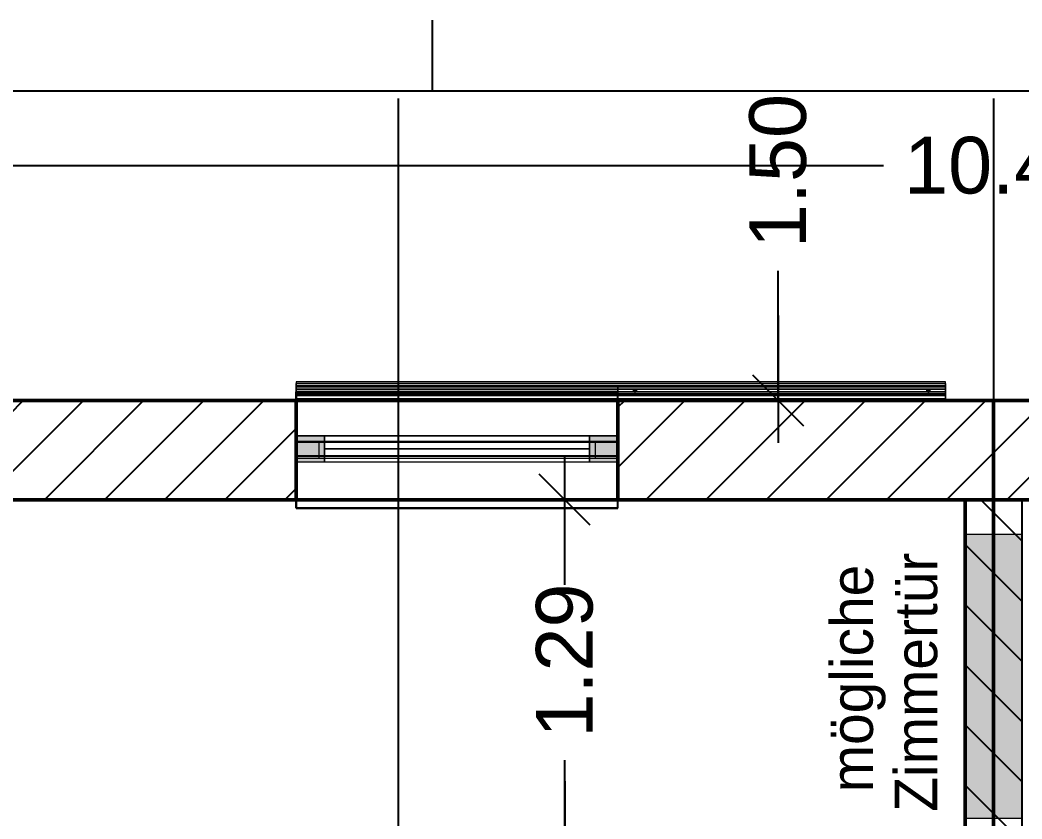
# Model space of a CAD drawing. Extents: x 0 to 756, y -25 to 420.
# Drawn here: x 184.9 to 255.6, y 363.7 to 420 of the extents above; entities that cross this region are included whole.
import ezdxf
from ezdxf.lldxf.tags import DXFTag

# ---------------------------------------------------------------- set-up
doc = ezdxf.new("R2010")
doc.units = 0
doc.layers.get('0').update_dxf_attribs({"lineweight": 25})
doc.layers.get('DEFPOINTS').update_dxf_attribs({"lineweight": 25})
for name, color, linetype, lineweight in [('A_Aussenwand', 7, 'Continuous', 25), ('A_Fenster', 7, 'Continuous', 25), ('A_Innenwand', 7, 'Continuous', 25), ('Allgemein01', 7, 'Continuous', 13), ('Allgemein03', 7, 'Continuous', 25), ('Fenster', 7, 'Continuous', 13), ('Fensterbank', 7, 'Continuous', 13), ('Standard', 7, 'Continuous', 25), ('Text Allgemein', 7, 'Continuous', 13), ('Verschattung', 7, 'Continuous', 13), ('Wand Holz nicht tragend', 7, 'Continuous', 13), ('Wand Holz tragend', 7, 'Continuous', 13), ('X_Planrahmen', 7, 'Continuous', 25)]:
    doc.layers.add(name, color=color, linetype=linetype, lineweight=lineweight)
doc.layers.add('A_Dach', color=1, linetype='Continuous', lineweight=25, true_color=0xff0000)
doc.styles.get("Standard").update_dxf_attribs({"font": 'arial.ttf'})
tags = doc.linetypes.add('fein_strichliert', pattern=[4, 1, -2, 1]).pattern_tags.tags
tags[8:9] = [DXFTag(74, 4), DXFTag(75, 0), DXFTag(340, '0'), DXFTag(46, 0.0), DXFTag(50, 0.0), DXFTag(44, 0.0), DXFTag(45, 0.0)]
tags[6:7] = [DXFTag(74, 4), DXFTag(75, 0), DXFTag(340, '0'), DXFTag(46, 0.0), DXFTag(50, 0.0), DXFTag(44, 0.0), DXFTag(45, 0.0)]
tags[4:5] = [DXFTag(74, 4), DXFTag(75, 0), DXFTag(340, '0'), DXFTag(46, 0.0), DXFTag(50, 0.0), DXFTag(44, 0.0), DXFTag(45, 0.0)]
tags = doc.linetypes.add('VERDECKT2_S2', pattern=[0.27, 0.2, -0.07]).pattern_tags.tags
tags[6:7] = [DXFTag(74, 4), DXFTag(75, 0), DXFTag(340, '0'), DXFTag(46, 1.0), DXFTag(50, 0.0), DXFTag(44, 0.0), DXFTag(45, 0.0)]
tags[4:5] = [DXFTag(74, 4), DXFTag(75, 0), DXFTag(340, '0'), DXFTag(46, 1.0), DXFTag(50, 0.0), DXFTag(44, 0.0), DXFTag(45, 0.0)]

# ---------------------------------------------------------------- blocks, each defined once
blk = doc.blocks.new('Blockreferenz-A01I5YQ6IE', base_point=(0, -25))
at = {"layer": 'X_Planrahmen', "color": 0, "linetype": 'ByBlock', "lineweight": -2, "ltscale": 0.25}
for p, q in [((214, 415), (214, 420)), ((20, 415), (589, 415))]:
    blk.add_line(p, q, dxfattribs=at)
blk = doc.blocks.new('Referenz-A01I5YQ8IE')
at = {"layer": 'Allgemein01', "color": 0, "linetype": 'VERDECKT2_S2', "lineweight": -2, "ltscale": 0.25}
for p, q in [((211.567, 414.475), (211.567, 5.763)), ((253.567, 414.475), (253.567, 5.763))]:
    blk.add_line(p, q, dxfattribs=at)
at = {"layer": 'Allgemein03', "color": 0, "lineweight": -2}
blk.add_line((253.567, 414.475), (253.567, 5.763), dxfattribs=at)
at = {"layer": 'Allgemein03', "color": 0, "lineweight": 13}
for p, q in [((149.567, 393.168), (357.567, 393.168)), ((150.567, 393.168), (356.567, 393.168))]:
    blk.add_line(p, q, dxfattribs=at)
at = {"layer": 'DEFPOINTS', "color": 0, "linetype": 'Continuous', "lineweight": -2, "ltscale": 0.25}
for p, q in [((204.367, 393.168), (204.367, 393.168)), ((204.367, 393.168), (204.367, 393.168)), ((227.067, 393.168), (227.067, 393.168)), ((227.067, 393.168), (227.067, 393.168)), ((238.362, 393.168), (238.362, 393.168)), ((253.567, 393.168), (253.567, 393.168)), ((251.567, 386.168), (251.567, 386.168)), ((251.567, 386.168), (251.567, 386.168)), ((251.567, 386.168), (251.567, 386.168)), ((251.567, 386.168), (251.567, 386.168)), ((251.567, 386.168), (251.567, 386.168))]:
    blk.add_line(p, q, dxfattribs=at)
at = {"layer": 'Fenster', "color": 0, "linetype": 'Continuous', "ltscale": 0.13}
for p, q in [((206.367, 390.668), (204.367, 390.668)), ((204.367, 390.668), (204.367, 388.828)), ((206.367, 390.668), (204.367, 390.668)), ((204.367, 390.668), (204.367, 388.828)), ((204.367, 390.668), (204.367, 390.668)), ((204.367, 390.668), (204.367, 388.828)), ((204.367, 390.668), (206.367, 390.668)), ((206.367, 388.828), (206.367, 390.668)), ((225.067, 390.668), (206.367, 390.668)), ((206.367, 390.668), (206.367, 388.828)), ((206.367, 388.828), (206.367, 390.668)), ((206.367, 390.668), (206.367, 388.828)), ((206.367, 390.668), (206.367, 390.668)), ((225.067, 390.668), (206.367, 390.668)), ((206.367, 390.668), (206.367, 388.828)), ((206.367, 390.668), (206.367, 390.668)), ((206.367, 390.668), (206.367, 388.828)), ((206.367, 390.668), (225.067, 390.668)), ((225.067, 390.668), (206.367, 390.668)), ((206.367, 390.668), (206.367, 388.828)), ((206.367, 390.668), (206.367, 390.668)), ((206.367, 390.668), (206.367, 388.828)), ((206.367, 390.668), (225.067, 390.668)), ((227.067, 390.668), (225.067, 390.668)), ((225.067, 390.668), (225.067, 388.828)), ((225.067, 388.828), (225.067, 390.668)), ((227.067, 390.668), (225.067, 390.668)), ((225.067, 390.668), (225.067, 388.828)), ((225.067, 390.668), (225.067, 390.668)), ((225.067, 390.668), (225.067, 388.828)), ((225.067, 390.668), (227.067, 390.668)), ((225.067, 388.828), (225.067, 390.668)), ((225.067, 390.668), (225.067, 388.828)), ((225.067, 390.668), (225.067, 390.668)), ((225.067, 388.828), (225.067, 390.668)), ((225.067, 390.668), (225.067, 388.828)), ((225.067, 390.668), (225.067, 390.668)), ((227.067, 388.828), (227.067, 390.668)), ((227.067, 388.828), (227.067, 390.668)), ((227.067, 390.668), (227.067, 388.828)), ((227.067, 390.668), (227.067, 390.668)), ((225.067, 389.748), (206.367, 389.748)), ((206.367, 389.748), (206.367, 389.748)), ((206.367, 389.748), (225.067, 389.748)), ((225.067, 389.748), (225.067, 389.748)), ((204.367, 388.828), (206.367, 388.828)), ((204.367, 388.828), (206.367, 388.828)), ((204.367, 388.828), (204.367, 388.828)), ((204.367, 388.828), (206.367, 388.828)), ((206.367, 388.828), (225.067, 388.828)), ((206.367, 388.828), (206.367, 388.828)), ((206.367, 388.828), (225.067, 388.828)), ((206.367, 388.828), (206.367, 388.828)), ((206.367, 388.828), (225.067, 388.828)), ((206.367, 388.828), (225.067, 388.828)), ((206.367, 388.828), (206.367, 388.828)), ((206.367, 388.828), (225.067, 388.828)), ((225.067, 388.828), (227.067, 388.828)), ((225.067, 388.828), (227.067, 388.828)), ((225.067, 388.828), (225.067, 388.828)), ((225.067, 388.828), (227.067, 388.828)), ((225.067, 388.828), (225.067, 388.828)), ((225.067, 388.828), (225.067, 388.828)), ((227.067, 388.828), (227.067, 388.828))]:
    blk.add_line(p, q, dxfattribs=at)
for points in [[(206.367, 388.828), (204.367, 388.828), (204.367, 390.668)], [(206.367, 388.828), (206.367, 390.668), (204.367, 390.668)], [(227.067, 388.828), (225.067, 388.828), (225.067, 390.668)], [(227.067, 388.828), (227.067, 390.668), (225.067, 390.668)], [(206.367, 388.828), (206.367, 388.828), (204.367, 388.828)], [(227.067, 388.828), (227.067, 388.828), (225.067, 388.828)]]:
    blk.add_solid(points, dxfattribs=at)
at = {"layer": 'Fensterbank', "color": 0, "lineweight": -2}
for p, q in [((227.067, 393.768), (204.367, 393.768)), ((204.367, 393.768), (204.367, 390.248)), ((204.367, 393.168), (204.367, 393.768)), ((204.367, 393.768), (227.067, 393.768)), ((204.367, 393.768), (204.367, 393.768)), ((227.067, 390.248), (227.067, 393.768)), ((227.067, 393.168), (227.067, 393.768)), ((227.067, 393.768), (227.067, 393.768)), ((227.067, 393.168), (204.367, 393.168)), ((204.367, 393.168), (204.367, 393.168)), ((204.367, 393.168), (227.067, 393.168)), ((204.367, 390.248), (204.367, 393.168)), ((227.067, 393.168), (227.067, 393.168)), ((227.067, 390.248), (227.067, 393.168)), ((204.367, 390.248), (227.067, 390.248)), ((204.367, 390.248), (204.367, 390.248)), ((204.367, 390.248), (227.067, 390.248)), ((227.067, 390.248), (227.067, 390.248)), ((227.067, 389.248), (204.367, 389.248)), ((204.367, 389.248), (204.367, 385.568)), ((227.067, 389.248), (204.367, 389.248)), ((204.367, 389.248), (204.367, 389.248)), ((204.367, 386.168), (204.367, 389.248)), ((227.067, 385.568), (227.067, 389.248)), ((227.067, 389.248), (227.067, 389.248)), ((227.067, 386.168), (227.067, 389.248)), ((227.067, 386.168), (204.367, 386.168)), ((204.367, 386.168), (204.367, 386.168)), ((204.367, 386.168), (227.067, 386.168)), ((204.367, 385.568), (204.367, 386.168)), ((227.067, 385.568), (227.067, 386.168)), ((227.067, 386.168), (227.067, 386.168)), ((204.367, 385.568), (227.067, 385.568)), ((227.067, 385.568), (204.367, 385.568)), ((204.367, 385.568), (204.367, 385.568)), ((227.067, 385.568), (227.067, 385.568))]:
    blk.add_line(p, q, dxfattribs=at)
at = {"layer": 'Fensterbank', "color": 0, "lineweight": 18}
for p, q in [((227.067, 393.168), (204.367, 393.168)), ((227.067, 386.168), (204.367, 386.168))]:
    blk.add_line(p, q, dxfattribs=at)
at = {"layer": 'Standard', "color": 0, "lineweight": -2}
for p, q in [((149.567, 409.733), (245.803, 409.733)), ((238.362, 393.168), (238.362, 402.314)), ((238.362, 399.168), (238.362, 390.168)), ((236.562, 394.968), (240.162, 391.368)), ((235.362, 393.168), (241.362, 393.168)), ((223.316, 380.168), (223.316, 389.168)), ((225.116, 384.368), (221.516, 387.968)), ((226.316, 386.168), (220.316, 386.168)), ((223.316, 380.992), (223.316, 386.168)), ((223.316, 360.324), (223.316, 367.792)), ((223.316, 366.324), (223.316, 357.324))]:
    blk.add_line(p, q, dxfattribs=at)
at = {"layer": 'Standard', "color": 0, "lineweight": 13}
for p, q in [((255.567, 383.718), (251.567, 383.718)), ((251.567, 383.718), (251.567, 363.718)), ((255.567, 363.718), (255.567, 383.718)), ((251.567, 363.718), (255.567, 363.718))]:
    blk.add_line(p, q, dxfattribs=at)
for points in [[(251.567, 363.718), (255.567, 363.718), (251.567, 383.718)], [(255.567, 363.718), (255.567, 383.718), (251.567, 383.718)]]:
    blk.add_solid(points, dxfattribs=at)
at = {"layer": 'Verschattung', "color": 0, "linetype": 'Continuous', "ltscale": 0.13}
for p, q in [((250.167, 394.488), (204.367, 394.488)), ((204.367, 394.488), (204.367, 393.288)), ((204.367, 394.488), (204.367, 394.488)), ((204.367, 394.488), (204.367, 394.488)), ((204.367, 394.488), (204.367, 394.488)), ((204.367, 394.488), (204.367, 394.368)), ((227.267, 394.488), (204.367, 394.488)), ((204.367, 393.168), (204.367, 394.368)), ((204.367, 394.368), (250.167, 394.368)), ((204.367, 394.368), (204.367, 394.368)), ((204.367, 394.368), (204.367, 394.368)), ((227.267, 394.368), (204.367, 394.368)), ((250.167, 394.488), (227.267, 394.488)), ((250.167, 394.368), (227.267, 394.368)), ((250.167, 393.288), (250.167, 394.488)), ((250.167, 394.368), (250.167, 394.488)), ((250.167, 394.488), (250.167, 394.488)), ((250.167, 394.488), (250.167, 394.488)), ((250.167, 394.488), (250.167, 394.488)), ((250.167, 394.368), (250.167, 393.168)), ((250.167, 394.368), (250.167, 394.368)), ((250.167, 394.368), (250.167, 394.368)), ((250.167, 394.208), (204.367, 394.208)), ((204.367, 394.208), (204.367, 393.528)), ((204.367, 394.208), (204.367, 393.968)), ((204.367, 394.208), (204.367, 394.208)), ((204.367, 394.208), (204.367, 394.208)), ((204.367, 394.208), (204.367, 394.208)), ((204.367, 394.208), (228.167, 394.208)), ((250.167, 394.108), (204.367, 394.108)), ((204.367, 394.108), (204.367, 393.968)), ((204.367, 394.108), (204.367, 394.108)), ((204.367, 394.108), (204.367, 393.628)), ((250.167, 394.108), (204.367, 394.108)), ((204.367, 393.968), (228.167, 393.968)), ((204.367, 393.968), (204.367, 393.968)), ((228.167, 393.968), (204.367, 393.968)), ((204.367, 393.768), (204.367, 393.628)), ((228.167, 393.768), (204.367, 393.768)), ((204.367, 393.768), (204.367, 393.528)), ((204.367, 393.768), (204.367, 393.768)), ((204.367, 393.768), (228.167, 393.768)), ((250.167, 394.168), (227.067, 394.168)), ((227.067, 394.168), (227.067, 393.568)), ((250.167, 394.168), (227.067, 394.168)), ((227.067, 394.168), (227.067, 393.568)), ((227.067, 394.168), (227.067, 394.168)), ((250.167, 394.168), (227.067, 394.168)), ((227.067, 393.568), (227.067, 394.168)), ((228.167, 394.208), (250.167, 394.208)), ((228.167, 393.868), (228.167, 393.968)), ((228.167, 393.968), (228.267, 393.968)), ((228.167, 393.968), (228.167, 393.768)), ((228.367, 393.968), (228.167, 393.968)), ((228.167, 393.968), (228.167, 393.968)), ((228.167, 393.968), (228.167, 393.968)), ((228.167, 393.768), (228.167, 393.868)), ((228.267, 393.768), (228.167, 393.768)), ((228.167, 393.768), (228.367, 393.768)), ((228.167, 393.768), (228.167, 393.768)), ((228.167, 393.768), (228.167, 393.768)), ((248.967, 393.968), (228.267, 393.968)), ((228.267, 393.968), (228.267, 393.568)), ((228.267, 393.968), (228.367, 393.968)), ((228.267, 393.968), (228.267, 393.968)), ((248.967, 393.968), (228.267, 393.968)), ((228.267, 393.968), (228.267, 393.568)), ((228.367, 393.768), (228.267, 393.768)), ((228.367, 393.968), (228.367, 393.868)), ((228.367, 393.768), (228.367, 393.968)), ((228.367, 393.968), (248.867, 393.968)), ((248.867, 393.968), (228.367, 393.968)), ((228.367, 393.968), (228.367, 393.968)), ((228.367, 393.968), (228.367, 393.968)), ((228.367, 393.868), (228.367, 393.768)), ((248.867, 393.768), (228.367, 393.768)), ((228.367, 393.768), (248.867, 393.768)), ((228.367, 393.768), (228.367, 393.768)), ((228.367, 393.768), (228.367, 393.768)), ((248.867, 393.868), (248.867, 393.968)), ((248.867, 393.968), (248.967, 393.968)), ((248.867, 393.968), (248.867, 393.768)), ((249.067, 393.968), (248.867, 393.968)), ((248.867, 393.968), (248.867, 393.968)), ((248.867, 393.968), (248.867, 393.968)), ((248.867, 393.768), (248.867, 393.868)), ((248.967, 393.768), (248.867, 393.768)), ((248.867, 393.768), (249.067, 393.768)), ((248.867, 393.768), (248.867, 393.768)), ((248.867, 393.768), (248.867, 393.768)), ((248.967, 393.568), (248.967, 393.968)), ((248.967, 393.968), (249.067, 393.968)), ((248.967, 393.968), (248.967, 393.968)), ((248.967, 393.968), (248.967, 393.568)), ((249.067, 393.768), (248.967, 393.768)), ((249.067, 393.968), (249.067, 393.868)), ((249.067, 393.768), (249.067, 393.968)), ((249.067, 393.968), (250.167, 393.968)), ((250.167, 393.968), (249.067, 393.968)), ((249.067, 393.968), (249.067, 393.968)), ((249.067, 393.968), (249.067, 393.968)), ((249.067, 393.868), (249.067, 393.768)), ((250.167, 393.768), (249.067, 393.768)), ((249.067, 393.768), (250.167, 393.768)), ((249.067, 393.768), (249.067, 393.768)), ((249.067, 393.768), (249.067, 393.768)), ((250.167, 393.528), (250.167, 394.208)), ((250.167, 393.968), (250.167, 394.208)), ((250.167, 394.208), (250.167, 394.208)), ((250.167, 394.208), (250.167, 394.208)), ((250.167, 394.208), (250.167, 394.208)), ((250.167, 393.568), (250.167, 394.168)), ((250.167, 393.568), (250.167, 394.168)), ((250.167, 394.168), (250.167, 394.168)), ((250.167, 394.168), (250.167, 393.568)), ((250.167, 393.968), (250.167, 394.108)), ((250.167, 393.628), (250.167, 394.108)), ((250.167, 394.108), (250.167, 394.108)), ((250.167, 393.968), (250.167, 393.968)), ((250.167, 393.628), (250.167, 393.768)), ((250.167, 393.528), (250.167, 393.768)), ((250.167, 393.768), (250.167, 393.768)), ((204.367, 393.628), (250.167, 393.628)), ((204.367, 393.628), (204.367, 393.628)), ((250.167, 393.628), (204.367, 393.628)), ((204.367, 393.528), (250.167, 393.528)), ((204.367, 393.528), (204.367, 393.528)), ((204.367, 393.528), (204.367, 393.528)), ((204.367, 393.528), (204.367, 393.528)), ((228.167, 393.528), (204.367, 393.528)), ((227.267, 393.288), (204.367, 393.288)), ((204.367, 393.288), (204.367, 393.168)), ((204.367, 393.288), (250.167, 393.288)), ((204.367, 393.288), (204.367, 393.288)), ((204.367, 393.288), (204.367, 393.288)), ((204.367, 393.168), (227.267, 393.168)), ((250.167, 393.168), (204.367, 393.168)), ((204.367, 393.168), (204.367, 393.168)), ((204.367, 393.168), (204.367, 393.168)), ((204.367, 393.168), (204.367, 393.168)), ((227.067, 393.568), (250.167, 393.568)), ((227.067, 393.568), (250.167, 393.568)), ((250.167, 393.568), (227.067, 393.568)), ((227.067, 393.568), (227.067, 393.568)), ((250.167, 393.288), (227.267, 393.288)), ((227.267, 393.168), (250.167, 393.168)), ((250.167, 393.528), (228.167, 393.528)), ((228.267, 393.568), (248.967, 393.568)), ((228.267, 393.568), (228.267, 393.568)), ((228.267, 393.568), (248.967, 393.568)), ((248.967, 393.568), (248.967, 393.568)), ((250.167, 393.628), (250.167, 393.628)), ((250.167, 393.568), (250.167, 393.568)), ((250.167, 393.528), (250.167, 393.528)), ((250.167, 393.528), (250.167, 393.528)), ((250.167, 393.528), (250.167, 393.528)), ((250.167, 393.168), (250.167, 393.288)), ((250.167, 393.288), (250.167, 393.288)), ((250.167, 393.288), (250.167, 393.288)), ((250.167, 393.168), (250.167, 393.168)), ((250.167, 393.168), (250.167, 393.168)), ((250.167, 393.168), (250.167, 393.168))]:
    blk.add_line(p, q, dxfattribs=at)
at = {"layer": 'Wand Holz nicht tragend', "color": 0, "lineweight": 50}
for p, q in [((253.567, 386.168), (251.567, 386.168)), ((251.567, 386.168), (251.567, 270.568)), ((251.567, 386.168), (253.567, 386.168)), ((251.567, 270.568), (251.567, 386.168)), ((251.567, 386.168), (251.567, 386.168)), ((253.567, 386.168), (253.567, 270.568)), ((255.567, 386.168), (253.567, 386.168)), ((253.567, 270.568), (253.567, 386.168)), ((253.567, 386.168), (255.567, 386.168)), ((253.567, 386.168), (253.567, 386.168)), ((253.567, 270.568), (253.567, 386.168)), ((253.567, 386.168), (253.567, 270.568)), ((253.567, 386.168), (253.567, 386.168))]:
    blk.add_line(p, q, dxfattribs=at)
at = {"layer": 'Wand Holz tragend', "color": 0, "lineweight": 50}
for p, q in [((253.567, 393.168), (113.567, 393.168)), ((113.567, 393.168), (386.567, 393.168)), ((204.367, 393.168), (204.367, 386.168)), ((227.067, 393.168), (204.367, 393.168)), ((227.067, 393.168), (204.367, 393.168)), ((204.367, 393.168), (204.367, 393.168)), ((204.367, 393.168), (204.367, 386.168)), ((227.067, 386.168), (227.067, 393.168)), ((227.067, 393.168), (227.067, 393.168)), ((227.067, 386.168), (227.067, 393.168)), ((253.567, 386.168), (253.567, 393.168)), ((386.567, 393.168), (253.567, 393.168)), ((113.567, 386.168), (253.567, 386.168)), ((386.567, 386.168), (113.567, 386.168)), ((204.367, 386.168), (227.067, 386.168)), ((204.367, 386.168), (227.067, 386.168)), ((204.367, 386.168), (204.367, 386.168)), ((227.067, 386.168), (227.067, 386.168)), ((253.567, 386.168), (386.567, 386.168))]:
    blk.add_line(p, q, dxfattribs=at)
at = {"layer": 'Standard', "color": 0, "lineweight": -2, "char_height": 4, "attachment_point": 1, "rotation": 90}
for s, insert in [('{\\fArial;1.50}', (236.33, 403.913)), ('{\\fArial;1.29}', (221.284, 369.387))]:
    blk.add_mtext(s, dxfattribs=dict(at, insert=insert))
at = {"layer": 'Standard', "color": 0, "lineweight": -2, "insert": (247.249, 411.765), "char_height": 4, "attachment_point": 1}
blk.add_mtext('{\\fArial;10.40}', dxfattribs=at)
at = {"layer": 'Text Allgemein', "color": 0, "char_height": 3, "attachment_point": 1, "rotation": 90}
for s, insert in [('{\\fPosterama Text Light;Zimmertür}', (246.588, 364.156)), ('{\\fPosterama Text Light;mögliche}', (242.058, 365.527))]:
    blk.add_mtext(s, dxfattribs=dict(at, insert=insert))
blk = doc.blocks.new('Wand-A01I5YQCIE', base_point=(113.567, 386.168))
at = {"color": 0, "linetype": 'ByBlock', "lineweight": -2, "ltscale": 0.25}
for p, q in [((113.567, 393.168), (204.367, 393.168)), ((227.067, 393.168), (280.067, 393.168)), ((120.567, 386.168), (204.367, 386.168)), ((227.067, 386.168), (251.567, 386.168))]:
    blk.add_line(p, q, dxfattribs=at)
at = {"color": 0, "lineweight": -2}
for p, q in [((178.124, 386.168), (185.124, 393.168)), ((182.367, 386.168), (189.367, 393.168)), ((186.61, 386.168), (193.61, 393.168)), ((190.852, 386.168), (197.852, 393.168)), ((195.095, 386.168), (202.095, 393.168)), ((227.067, 388.441), (231.793, 393.168)), ((227.067, 392.684), (227.551, 393.168)), ((229.036, 386.168), (236.036, 393.168)), ((233.279, 386.168), (240.279, 393.168)), ((237.521, 386.168), (244.521, 393.168)), ((241.764, 386.168), (248.764, 393.168)), ((246.007, 386.168), (253.007, 393.168)), ((250.249, 386.168), (257.249, 393.168)), ((254.492, 386.168), (261.492, 393.168)), ((199.338, 386.168), (204.367, 391.197)), ((203.58, 386.168), (204.367, 386.954))]:
    blk.add_line(p, q, dxfattribs=at)
blk = doc.blocks.new('Fenster-A01I5YQGIE', base_point=(204.367, 386.168))
at = {"color": 0, "linetype": 'ByBlock', "lineweight": -2, "ltscale": 0.25}
for p, q in [((227.067, 393.168), (204.367, 393.168)), ((204.367, 393.168), (204.367, 386.168)), ((227.067, 393.168), (227.067, 386.168)), ((227.067, 386.168), (204.367, 386.168))]:
    blk.add_line(p, q, dxfattribs=at)
at = {"color": 0, "linetype": 'ByBlock', "lineweight": 18, "ltscale": 0.18}
for p, q in [((227.067, 390.268), (204.367, 390.268)), ((205.967, 390.268), (205.967, 389.068)), ((225.467, 390.268), (225.467, 389.068)), ((227.067, 389.068), (204.367, 389.068))]:
    blk.add_line(p, q, dxfattribs=at)
at = {"color": 0, "linetype": 'fein_strichliert', "lineweight": 18, "ltscale": 0.18}
blk.add_line((204.367, 390.268), (204.367, 389.068), dxfattribs=at)
blk = doc.blocks.new('Wand-A01I5YQSIE', base_point=(251.567, 271.168))
at = {"color": 0, "linetype": 'ByBlock', "lineweight": -2, "ltscale": 0.25}
for p, q in [((251.567, 386.168), (251.567, 271.168)), ((255.567, 386.168), (255.567, 271.168))]:
    blk.add_line(p, q, dxfattribs=at)
at = {"color": 0, "lineweight": -2}
for p, q in [((252.656, 386.168), (255.567, 383.257)), ((251.567, 383.014), (255.567, 379.014)), ((251.567, 378.772), (255.567, 374.772)), ((251.567, 374.529), (255.567, 370.529)), ((251.567, 370.286), (255.567, 366.286)), ((251.567, 366.044), (255.567, 362.044)), ((251.567, 361.801), (255.567, 357.801)), ((251.567, 357.558), (255.567, 353.558)), ((251.567, 353.316), (255.567, 349.316)), ((251.567, 349.073), (255.567, 345.073)), ((251.567, 344.83), (255.567, 340.83)), ((251.567, 340.588), (255.567, 336.588)), ((251.567, 336.345), (255.567, 332.345)), ((251.567, 332.102), (255.567, 328.102)), ((251.567, 327.86), (255.567, 323.86)), ((251.567, 323.617), (255.567, 319.617)), ((251.567, 319.375), (255.567, 315.375)), ((251.567, 315.132), (255.567, 311.132)), ((251.567, 310.889), (255.567, 306.889)), ((251.567, 306.647), (255.567, 302.647)), ((251.567, 302.404), (255.567, 298.404)), ((251.567, 298.161), (255.567, 294.161)), ((251.567, 293.919), (255.567, 289.919)), ((251.567, 289.676), (255.567, 285.676)), ((251.567, 285.433), (255.567, 281.433)), ((251.567, 281.191), (255.567, 277.191)), ((251.567, 276.948), (255.567, 272.948)), ((251.567, 272.705), (253.105, 271.168))]:
    blk.add_line(p, q, dxfattribs=at)
blk = doc.blocks.new('Dachfläche-A01I5YRIIE', base_point=(113.567, 33.11))
at = {"color": 0, "linetype": 'ByBlock', "lineweight": -2, "ltscale": 0.25}
for p, q in [((113.567, 393.168), (253.567, 393.168)), ((253.567, 393.168), (253.567, 272.168))]:
    blk.add_line(p, q, dxfattribs=at)
blk = doc.blocks.new('Dachfläche-A01I5YRMIE', base_point=(253.567, 33.11))
at = {"color": 0, "linetype": 'ByBlock', "lineweight": -2, "ltscale": 0.25}
for p, q in [((253.567, 272.168), (253.567, 393.168)), ((253.567, 393.168), (393.567, 393.168))]:
    blk.add_line(p, q, dxfattribs=at)

msp = doc.modelspace()

# ---------------------------------------------------------------- block references
at = {"ltscale": 0.25}
msp.add_blockref('Blockreferenz-A01I5YQ6IE', (0, -25), dxfattribs=at)
at = {"color": 8, "lineweight": 25, "ltscale": 0.25, "true_color": 0x808080}
msp.add_blockref('Referenz-A01I5YQ8IE', (0, 0), dxfattribs=at)
at = {"layer": 'A_Aussenwand', "ltscale": 0.25}
msp.add_blockref('Wand-A01I5YQCIE', (113.567, 386.168), dxfattribs=at)
at = {"layer": 'A_Dach', "ltscale": 0.25}
for name, p in [('Dachfläche-A01I5YRIIE', (113.567, 33.11)), ('Dachfläche-A01I5YRMIE', (253.567, 33.11))]:
    msp.add_blockref(name, p, dxfattribs=at)
at = {"layer": 'A_Fenster', "ltscale": 0.25}
msp.add_blockref('Fenster-A01I5YQGIE', (204.367, 386.168), dxfattribs=at)
at = {"layer": 'A_Innenwand', "ltscale": 0.25}
msp.add_blockref('Wand-A01I5YQSIE', (251.567, 271.168), dxfattribs=at)

doc.saveas('drawing.dxf')
